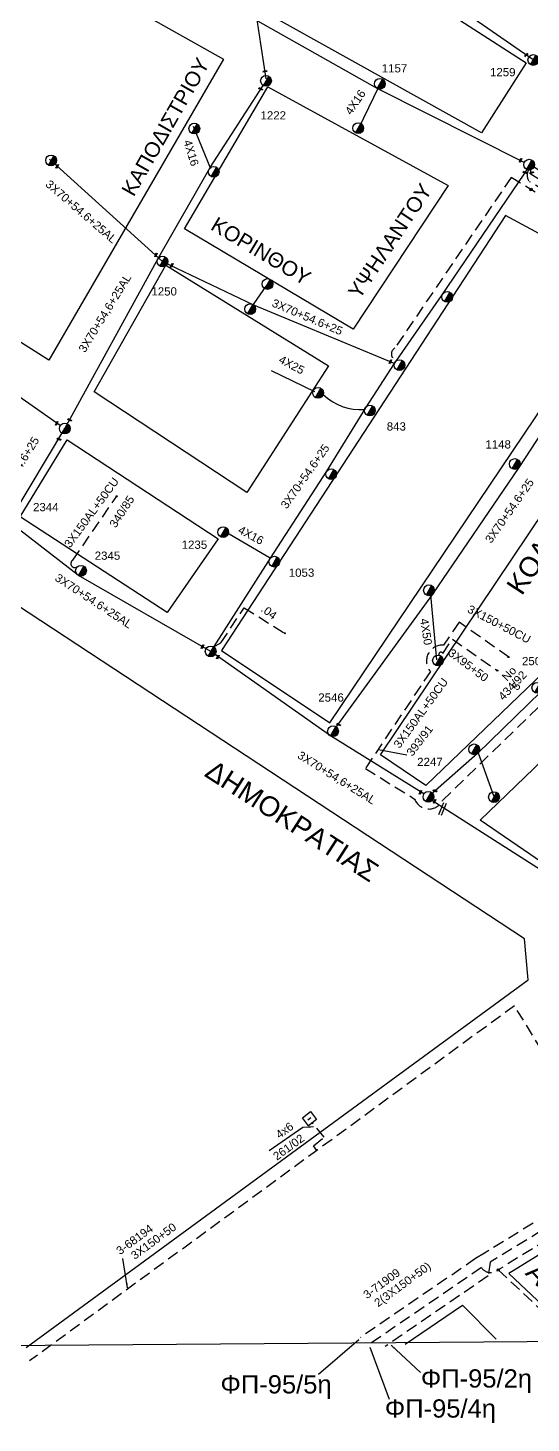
# Model space of a CAD drawing. Header units: millimetres. Extents: x 771 to 3391, y 686 to 1835.
# Drawn here: x 1373.3 to 1483.5, y 734.9 to 1040.5 of the extents above; entities that cross this region are included whole.
import ezdxf

# ---------------------------------------------------------------- set-up
doc = ezdxf.new("R2010")
doc.units = ezdxf.units.MM
doc.linetypes.add('DASHED', pattern=[19.05, 12.7, -6.35])
for name, color, linetype in [('Pillar OTE', 7, 'Continuous'), ('Άγνωστα', 7, 'Continuous'), ('Γυμνά εναέρια ΧΤ (3Φ)   4x50CU', 7, 'Continuous'), ('Εναέρια παροχή ΧΤ 4x16', 7, 'SYN_LINE'), ('Εναέρια παροχή ΧΤ 4x25', 7, 'SYN_LINE'), ('Επιγραφές - Σχήματα', 7, 'Continuous'), ('Κάμερα', 7, 'Continuous'), ('Καλωδια ΧΤ  3X95+50', 7, 'Continuous'), ('Καλώδια ΧΤ   3x150+50CU', 7, 'DASHED'), ('Καλώδια ΧΤ   3x150AL+50CU', 7, 'DASHED'), ('Μηχανική τομή', 7, 'Continuous'), ('Στύλος ΦΜ', 7, 'Continuous'), ('Στύλος ΦΜ @ 1', 7, 'Continuous'), ('Συνδέσεις', 7, 'Continuous'), ('Συνεστραμμένα ΧΤ   3x70+54.6+25 AL', 7, 'SYN_LINE'), ('Τομή', 7, 'Continuous'), ('Υπόβαθρο ΔΕΗ', 7, 'Continuous'), ('Υπόγεια Καλώδια Δικτύου ΧΤ   .04', 7, 'DASHED'), ('Υπόγεια καλώδια Παροχών ΧΤ   4x6', 7, 'DASHED')]:
    doc.layers.add(name, color=color, linetype=linetype)
doc.styles.add('arial', font='ARIAL.TTF')
doc.styles.get("Standard").update_dxf_attribs({"font": 'ARIAL.TTF'})
doc.linetypes.add('SYN_LINE', pattern='A,0.5,-0.0001,["/\\/\\/\\/",Standard,S=0.1,R=0,X=0,Y=-0.05],-0.25', length=0.7501)
doc.dimstyles.new('ISO-25', dxfattribs={"dimtxt": 2.5, "dimasz": 2.5, "dimexe": 1.25, "dimexo": 0.625, "dimtad": 1, "dimtxsty": 'Standard', "dimcen": 2.5, "dimadec": 0, "dimazin": 0, "dimtfac": 1, "dimtmove": 0, "dimatfit": 3, "dimfxl": 1, "dimarcsym": 0})

# ---------------------------------------------------------------- blocks, each defined once
blk = doc.blocks.new('ΥΠΑΡΧΩΝ ΤΣΙΜΕΝΤΕΝΙΟΣ ΣΤΥΛΟΣ')
at = {"layer": 'Στύλος ΦΜ'}
blk.add_hatch(color=7, dxfattribs=at).paths.add_polyline_path([(-1.29, -2.28, 0.574793), (2.62, 0, 0.268822), (1.3, 2.27)])
at = {"layer": 'Στύλος ΦΜ', "color": 7}
blk.add_line((-1.29, -2.28), (1.3, 2.27), dxfattribs=at)
blk.add_circle((0, 0), 2.62, dxfattribs=at)
at = {"layer": 'Στύλος ΦΜ', "flags": 4}
for tag, p in [('ΤΥΠΟΣ', (-4.91, 3.03)), ('ΑΡΙΘΜΟΣ', (-4.68, 8.05))]:
    blk.add_attdef(tag, p, '', height=4, dxfattribs=at)
blk = doc.blocks.new('_ΣΥΝΔΕΣΗ')
at = {"layer": 'Συνδέσεις', "linetype": 'SYN_LINE', "ltscale": 40}
blk.add_hatch(color=256, dxfattribs=at).paths.add_polyline_path([(0.5, -0.01, 1), (-0.5, -0.01, 1)])
at = {"layer": 'Συνδέσεις'}
blk.add_circle((0, -0.01), 0.5, dxfattribs=at)
blk = doc.blocks.new('ΜΗΧΑΝΙΚΗ ΤΟΜΗ')
at = {"layer": 'Μηχανική τομή', "ltscale": 40}
for p, q in [((-1.9, 0.8), (1.9, 0.8)), ((1.9, 0), (-1.9, 0))]:
    blk.add_line(p, q, dxfattribs=at)
blk = doc.blocks.new('ΤΟΜΗ')
at = {"layer": 'Τομή', "ltscale": 40}
for p, q in [((-5.7, 0), (5.7, 0)), ((5.7, -2.3), (-5.7, -2.3))]:
    blk.add_line(p, q, dxfattribs=at)
blk = doc.blocks.new('καμερα')
at = {"layer": 'Κάμερα', "ltscale": 40}
blk.add_lwpolyline([(0, 2.76), (2.76, 2.76), (2.76, 0), (0, 0)], close=True, dxfattribs=at)
blk.add_lwpolyline([(0.89, 1.38), (1.87, 1.38)], dxfattribs=at)
blk = doc.blocks.new('TSONTA XT1')
at = {"ltscale": 40}
h = blk.add_hatch(color=256, dxfattribs=at)
h.dxf.hatch_style = 1
h.paths.add_polyline_path([(595.96, 2487.66), (597.07, 2488.77), (595.96, 2489.87), (594.85, 2488.77)])
blk.add_lwpolyline([(594.85, 2488.77), (595.96, 2489.87), (597.07, 2488.77), (595.96, 2487.66)], close=True, dxfattribs=at)

msp = doc.modelspace()

# ---------------------------------------------------------------- hatches: boundary and pattern name
at = {"layer": 'Pillar OTE', "ltscale": 40}
h = msp.add_hatch(color=256, dxfattribs=at)
h.dxf.hatch_style = 1
h.paths.add_polyline_path([(1436.85866, 794.79319), (1436.23378, 795.14493), (1436.35128, 794.42283)])

# ---------------------------------------------------------------- linework, layer by layer
at = {"layer": 'Άγνωστα'}
msp.add_lwpolyline([(1413.36345, 1009.62124), (1409.6151, 1018.91849)], dxfattribs=at)
at = {"layer": 'Άγνωστα', "color": 151, "linetype": 'Continuous'}
msp.add_lwpolyline([(1422.23897, 979.17608), (1425.51945, 983.96182)], dxfattribs=at)
at = {"layer": 'Άγνωστα', "color": 85, "linetype": 'Continuous', "ltscale": 0.2}
msp.add_lwpolyline([(1471.97867, 881.73983), (1475.36298, 872.17096)], dxfattribs=at)
at = {"layer": 'Γυμνά εναέρια ΧΤ (3Φ)   4x50CU', "color": 2}
msp.add_lwpolyline([(1462.88956, 902.10278), (1461.49818, 917.03462)], dxfattribs=at)
at = {"layer": 'Εναέρια παροχή ΧΤ 4x16', "color": 173}
msp.add_lwpolyline([(1445.77871, 1018.52188), (1450.1934, 1027.55644)], dxfattribs=at)
at = {"layer": 'Εναέρια παροχή ΧΤ 4x16', "color": 6, "ltscale": 20}
msp.add_lwpolyline([(1426.40739, 924.35742), (1416.51832, 930.15092)], dxfattribs=at)
at = {"layer": 'Εναέρια παροχή ΧΤ 4x25', "color": 6, "ltscale": 8}
msp.add_lwpolyline([(1436.19016, 960.77189), (1436.15326, 960.78357), (1426.64491, 965.38158)], dxfattribs=at)
at = {"layer": 'Καλωδια ΧΤ  3X95+50', "color": 2, "linetype": 'DASHED', "ltscale": 0.2}
msp.add_lwpolyline([(1463.37125, 903.10932, -0.981177786), (1464.21446, 903.5061), (1466.31293, 906.63298), (1466.31293, 906.63298), (1466.31293, 906.63298), (1466.31293, 906.63298), (1476.04425, 899.79975)], format="xyb", dxfattribs=at)
at = {"layer": 'Καλώδια ΧΤ   3x150+50CU', "color": 30, "linetype": 'DASHED', "ltscale": 0.2}
for points in [[(1511.32487, 794.11294, 1.15539876), (1508.45528, 799.24878), (1499.83835, 793.94483), (1479.88947, 826.3083), (1373.6748, 748.51829)], [(1509.83567, 791.85019), (1511.12148, 792.64593, 0.785078966), (1509.94805, 794.65872), (1473.37166, 772.14499), (1471.38864, 770.92439), (1446.14355, 753.65912)]]:
    msp.add_lwpolyline(points, format="xyb", dxfattribs=at)
at = {"layer": 'Καλώδια ΧΤ   3x150+50CU', "color": 173, "linetype": 'DASHED', "ltscale": 0.2}
msp.add_lwpolyline([(1505.30474, 789.04619), (1474.60124, 770.14738), (1474.14477, 767.1257), (1451.59792, 751.70577)], dxfattribs=at)
at = {"layer": 'Καλώδια ΧΤ   3x150+50CU', "color": 85, "linetype": 'DASHED', "ltscale": 0.2}
msp.add_lwpolyline([(1506.53298, 787.06149), (1476.36076, 768.4897), (1494.31973, 751.57017)], dxfattribs=at)
msp.add_lwpolyline([(1476.36076, 768.4897, -0.457792602), (1472.66626, 768.95635), (1447.46772, 751.72292)], format="xyb", dxfattribs=at)
at = {"layer": 'Καλώδια ΧΤ   3x150+50CU', "linetype": 'DASHED', "ltscale": 0.2}
msp.add_lwpolyline([(1472.18609, 768.64306), (1472.18609, 768.64306)], dxfattribs=at)
at = {"layer": 'Καλώδια ΧΤ   3x150AL+50CU', "color": 173, "linetype": 'DASHED', "ltscale": 0.2}
msp.add_lwpolyline([(1553.43296, 969.68204, -0.448204434), (1549.26177, 970.01377), (1534.88766, 977.16203), (1506.14875, 992.73552), (1483.21172, 1006.80849, -0.337732638), (1483.01434, 1009.36963)], format="xyb", dxfattribs=at)
at = {"layer": 'Καλώδια ΧΤ   3x150AL+50CU', "color": 151, "linetype": 'DASHED', "ltscale": 0.2}
msp.add_lwpolyline([(1554.34706, 969.19713, -0.470118004), (1548.70935, 968.74987), (1533.19786, 976.46376), (1507.19279, 990.55579), (1479.174, 1007.74666), (1453.72482, 970.41214, 0.646782038), (1453.99415, 967.5804)], format="xyb", dxfattribs=at)
at = {"layer": 'Καλώδια ΧΤ   3x150AL+50CU', "color": 27, "linetype": 'DASHED', "ltscale": 0.2}
msp.add_lwpolyline([(1478.66882, 902.64775), (1467.75287, 910.31281), (1464.38788, 905.29874, 0.672556372), (1461.48104, 899.52975), (1447.23156, 878.29696), (1458.02444, 871.60027, 0.661398457), (1464.1598, 871.28057), (1487.10145, 893.62078), (1512.63419, 917.22041), (1539.14199, 942.95834), (1553.82649, 957.22336), (1549.20631, 960.5655), (1555.14431, 968.77421)], format="xyb", dxfattribs=at)
at = {"layer": 'Καλώδια ΧΤ   3x150AL+50CU', "color": 85, "linetype": 'DASHED', "ltscale": 0.2}
msp.add_lwpolyline([(1384.20448, 922.51021, -1.114472354), (1383.17042, 923.94035), (1392.76283, 937.91388)], format="xyb", dxfattribs=at)
at = {"layer": 'Συνεστραμμένα ΧΤ   3x70+54.6+25 AL', "color": 1, "linetype": 'SYN_LINE', "ltscale": 20}
msp.add_lwpolyline([(1484.02878, 1033.47194), (1461.03671, 1049.38969), (1428.10851, 1070.75994), (1395.7229, 1092.65877), (1373.71528, 1106.31776)], dxfattribs=at)
at = {"layer": 'Συνεστραμμένα ΧΤ   3x70+54.6+25 AL', "color": 173, "ltscale": 20}
msp.add_lwpolyline([(1482.05639, 1011.04613), (1449.99646, 1027.15341), (1423.70671, 1041.98635), (1400.9184, 1054.52749), (1380.57905, 1065.66972), (1355.73648, 1082.11193), (1373.01083, 1105.37349)], dxfattribs=at)
at = {"layer": 'Συνεστραμμένα ΧΤ   3x70+54.6+25 AL', "color": 173, "ltscale": 15}
msp.add_lwpolyline([(1425.51662, 1029.33724), (1423.45386, 1042.79859)], dxfattribs=at)
at = {"layer": 'Συνεστραμμένα ΧΤ   3x70+54.6+25 AL', "color": 151, "linetype": 'SYN_LINE', "ltscale": 20}
for points in [[(1369.77226, 933.35482), (1381.39585, 952.73737), (1401.92819, 990.11903), (1413.25499, 1009.89025), (1424.83437, 1027.90499)], [(1378.01261, 1011.75164), (1402.80353, 989.32725), (1422.70901, 979.86179), (1453.66268, 967.01567)], [(1380.41034, 953.38701), (1353.57946, 972.17547), (1323.85672, 990.67873), (1295.20565, 1008.09954)]]:
    msp.add_lwpolyline(points, dxfattribs=at)
at = {"layer": 'Συνεστραμμένα ΧΤ   3x70+54.6+25 AL', "color": 6, "ltscale": 20}
msp.add_lwpolyline([(1549.9987, 973.11517), (1536.35073, 979.90232), (1522.65667, 987.41172), (1507.90383, 995.40622), (1483.34872, 1010.47195), (1463.83595, 981.84628), (1453.57171, 966.96806), (1447.24341, 957.27455), (1438.75708, 943.37465), (1426.40739, 924.35742), (1413.51791, 904.22068)], dxfattribs=at)
at = {"layer": 'Συνεστραμμένα ΧΤ   3x70+54.6+25 AL', "color": 2, "linetype": 'SYN_LINE', "ltscale": 20}
for points in [[(1536.35178, 979.89534), (1536.35073, 979.90232), (1535.08312, 978.76851), (1508.73517, 993.04635), (1508.16858, 995.26275), (1507.02065, 993.97544), (1483.58671, 1008.35329), (1483.34872, 1010.47195)], [(1508.16858, 995.26275), (1506.06287, 985.1053), (1493.57104, 963.66303), (1480.88794, 944.24738), (1461.95132, 916.43166), (1440.51614, 887.06756)]]:
    msp.add_lwpolyline(points, dxfattribs=at)
at = {"layer": 'Συνεστραμμένα ΧΤ   3x70+54.6+25 AL', "color": 85, "ltscale": 20}
for points in [[(1560.23679, 966.30453), (1537.08487, 943.81396), (1510.94271, 918.43105), (1485.66073, 895.0632), (1471.78814, 881.55429), (1461.93287, 872.86944)], [(1460.04734, 872.70989), (1439.57321, 885.41354), (1413.35111, 903.92808), (1384.36812, 920.57327), (1369.18897, 932.33164)]]:
    msp.add_lwpolyline(points, dxfattribs=at)
at = {"layer": 'Συνεστραμμένα ΧΤ   3x70+54.6+25 AL', "color": 151, "ltscale": 20}
msp.add_lwpolyline([(1461.79194, 871.36642), (1492.46797, 851.78077)], dxfattribs=at)
at = {"layer": 'Συνεστραμμένα ΧΤ   3x70+54.6+25 AL', "color": 6, "ltscale": 8}
msp.add_arc((1446.12792, 968.47835), 11.59757, 225.5416789, 274.6655986, dxfattribs=at)
at = {"layer": 'Υπόβαθρο ΔΕΗ'}
for points in [[(887.18759, 748.25165), (2875.29445, 763.38266), (2895.53155, 1762.67838)], [(1367.02603, 1076.39753), (1382.55497, 1097.13673), (1482.45988, 1032.82967), (1472.65851, 1017.5062)], [(1372.93378, 751.48167), (1482.86909, 831.99661), (1482.13151, 841.00179), (1111.49521, 1084.63438), (909.00244, 748.35764)], [(1472.65851, 1017.5062), (1367.02603, 1076.39753)], [(1317.82479, 1005.79119), (1359.36609, 1065.54016), (1416.14433, 1033.63468), (1377.88906, 967.73876), (1317.82479, 1005.79119)], [(1425.90202, 1027.55932), (1465.34553, 1005.95181), (1444.5583, 974.47656), (1407.64794, 996.46608), (1425.90202, 1027.55932)], [(1415.6999, 904.10543), (1439.44324, 888.31509), (1504.57117, 985.00007), (1477.91071, 999.3981), (1415.6999, 904.10543)], [(1387.82417, 960.78958), (1403.49755, 988.55218), (1439.17068, 966.44371), (1421.27427, 938.70631), (1387.82417, 960.78958)], [(1450.57222, 881.24648), (1515.56533, 978.091), (1549.11205, 959.68819), (1460.50642, 874.5415), (1450.57222, 881.24648)], [(1472.39621, 866.93691), (1560.79673, 952.12336), (1577.27315, 939.42125), (1487.19945, 856.84038), (1472.39621, 866.93691)], [(1371.59493, 933.43837), (1381.88715, 950.24782), (1414.99812, 928.59799), (1403.79842, 912.45332), (1371.59493, 933.43837)], [(1587.55016, 753.16465), (1616.92825, 786.37157), (1570.25218, 824.21065), (1478.63768, 767.69913), (1478.63768, 767.69913), (1478.63768, 767.69913), (1493.71979, 753.48995)], [(1433.52144, 799.64526), (1426.1501, 794.56334)], [(1455.95117, 752.18369), (1468.48038, 760.75249), (1475.90422, 753.28823)]]:
    msp.add_lwpolyline(points, dxfattribs=at)
at = {"layer": 'Υπόγεια Καλώδια Δικτύου ΧΤ   .04', "color": 6, "linetype": 'DASHED', "ltscale": 0.2}
msp.add_lwpolyline([(1413.93054, 904.8335), (1415.6038, 905.83152), (1420.65632, 913.49475), (1429.57782, 907.91026)], dxfattribs=at)
at = {"layer": 'Υπόγεια καλώδια Παροχών ΧΤ   4x6', "color": 30, "linetype": 'DASHED', "ltscale": 0.2}
msp.add_lwpolyline([(1436.63995, 794.63301), (1435.84305, 795.63739), (1438.19318, 797.50203), (1435.67182, 800.65646)], dxfattribs=at)

# ---------------------------------------------------------------- block references
at = {"layer": 'Κάμερα', "xscale": 0.8000000000001819, "yscale": 0.8000000000001819, "zscale": 0.8000000000001819, "rotation": 37.33048131411972}
msp.add_blockref('καμερα', (1434.77285, 800.03897), dxfattribs=at)
at = {"layer": 'Μηχανική τομή'}
for p, xscale, yscale, zscale, rotation in [((1482.55165, 1034.49826), 0.249999999999919, 0.249999999999919, 0.249999999999919, 41.73814602004245), ((1425.26007, 1030.87423), 0.249999999999919, 0.249999999999919, 0.249999999999919, 9.70011471772233), ((1424.26202, 1027.03776), 0.249999999999919, 0.249999999999919, 0.249999999999919, 336.8864378045459), ((1481.33136, 1011.43197), 0.249999999999919, 0.249999999999919, 0.249999999999919, 68.45138536945211), ((1379.81253, 1010.11428), 0.249999999999919, 0.249999999999919, 0.249999999999919, 68.45138536945211), ((1482.15612, 1008.73495), 0.249999999999919, 0.249999999999919, 0.249999999999919, 336.8864378045459), ((1483.70397, 1008.66016), 0.2499999999999189, 0.2499999999999189, 0.2499999999999189, 19.84780723186009), ((1401.45705, 990.70396), 0.249999999999919, 0.249999999999919, 0.249999999999919, 68.45138536945211), ((1404.93317, 988.4596), 0.249999999999919, 0.249999999999919, 0.249999999999919, 68.45138536945211), ((1452.80876, 967.33264), 0.249999999999919, 0.249999999999919, 0.249999999999919, 68.45138536945211), ((1379.70806, 953.84861), 0.249999999999919, 0.249999999999919, 0.249999999999919, 68.45138536945211), ((1382.40714, 954.53726), 0.249999999999919, 0.249999999999919, 0.249999999999919, 336.8864378045459), ((1380.0682, 950.31939), 0.249999999999919, 0.249999999999919, 0.249999999999919, 336.8864378045459), ((1411.64602, 904.93471), 0.249999999999919, 0.249999999999919, 0.249999999999919, 68.45138536945211), ((1415.00577, 902.66745), 0.249999999999919, 0.249999999999919, 0.249999999999919, 68.45138536945211), ((1441.3373, 887.80805), 0.249999999999919, 0.249999999999919, 0.249999999999919, 336.8864378045459), ((1459.39136, 873.03689), 0.249999999999919, 0.249999999999919, 0.249999999999919, 68.45138536945211), ((1462.48703, 873.28548), 0.249999999999919, 0.249999999999919, 0.249999999999919, 336.8864378045459), ((1462.51648, 871.0416), 0.249999999999919, 0.249999999999919, 0.249999999999919, 68.45138536945211)]:
    msp.add_blockref('ΜΗΧΑΝΙΚΗ ΤΟΜΗ', p, dxfattribs=dict(at, xscale=xscale, yscale=yscale, zscale=zscale, rotation=rotation))
at = {"layer": 'Στύλος ΦΜ @ 1', "ltscale": 40}
ref = msp.add_blockref('ΥΠΑΡΧΩΝ ΤΣΙΜΕΝΤΕΝΙΟΣ ΣΤΥΛΟΣ', (1484.02651, 1033.47323), dxfattribs=dict(at, xscale=0.4499999999998181, yscale=0.4499999999998181, zscale=0.4499999999998181))
ref.add_attrib('ΤΥΠΟΣ', '1259', (1474.53441, 1029.9048), dxfattribs={"layer": 'Στύλος ΦΜ', "height": 1.8, "flags": 4})
ref = msp.add_blockref('ΥΠΑΡΧΩΝ ΤΣΙΜΕΝΤΕΝΙΟΣ ΣΤΥΛΟΣ', (1425.4712, 1028.89574), dxfattribs=dict(at, xscale=0.4499999999998181, yscale=0.4499999999998181, zscale=0.4499999999998181))
ref.add_attrib('ΤΥΠΟΣ', '1222', (1424.26348, 1020.44143), dxfattribs={"layer": 'Στύλος ΦΜ', "height": 1.8, "flags": 4})
ref = msp.add_blockref('ΥΠΑΡΧΩΝ ΤΣΙΜΕΝΤΕΝΙΟΣ ΣΤΥΛΟΣ', (1450.41468, 1028.25443), dxfattribs=dict(at, xscale=0.4499999999998181, yscale=0.4499999999998181, zscale=0.4499999999998181))
ref.add_attrib('ΤΥΠΟΣ', '1157', (1450.81666, 1030.74974), dxfattribs={"layer": 'Στύλος ΦΜ', "height": 1.8, "flags": 4})
at = {"layer": 'Στύλος ΦΜ @ 1', "ltscale": 40, "xscale": 0.4499999999998181, "yscale": 0.4499999999998181, "zscale": 0.4499999999998181}
for p in [(1409.77663, 1018.44402), (1445.6814, 1018.54927), (1378.3875, 1011.47622), (1414.01167, 1008.98771), (1425.8094, 984.40438), (1465.16581, 981.57067), (1422.01031, 978.91366), (1454.70277, 966.63965), (1436.88155, 960.55371), (1381.39358, 952.73866), (1439.75556, 942.75002), (1461.17491, 917.31728), (1413.34884, 903.92937), (1463.15464, 901.95164), (1471.06698, 882.48546), (1475.4134, 872.02841)]:
    msp.add_blockref('ΥΠΑΡΧΩΝ ΤΣΙΜΕΝΤΕΝΙΟΣ ΣΤΥΛΟΣ', p, dxfattribs=at)
at = {"layer": 'Στύλος ΦΜ @ 1', "ltscale": 40}
ref = msp.add_blockref('ΥΠΑΡΧΩΝ ΤΣΙΜΕΝΤΕΝΙΟΣ ΣΤΥΛΟΣ', (1483.12107, 1010.54255), dxfattribs=dict(at, xscale=0.4499999999998181, yscale=0.4499999999998181, zscale=0.4499999999998181))
ref.add_attrib('ΤΥΠΟΣ', '588', (1487.2856, 1010.41201), dxfattribs={"layer": 'Στύλος ΦΜ', "height": 1.8, "flags": 4})
ref = msp.add_blockref('ΥΠΑΡΧΩΝ ΤΣΙΜΕΝΤΕΝΙΟΣ ΣΤΥΛΟΣ', (1402.80127, 989.32854), dxfattribs=dict(at, xscale=0.4499999999998181, yscale=0.4499999999998181, zscale=0.4499999999998181))
ref.add_attrib('ΤΥΠΟΣ', '1250', (1400.37025, 981.88642), dxfattribs={"layer": 'Στύλος ΦΜ', "height": 1.8, "flags": 4})
ref = msp.add_blockref('ΥΠΑΡΧΩΝ ΤΣΙΜΕΝΤΕΝΙΟΣ ΣΤΥΛΟΣ', (1448.22565, 956.68564), dxfattribs=dict(at, xscale=0.4499999999998181, yscale=0.4499999999998181, zscale=0.4499999999998181))
ref.add_attrib('ΤΥΠΟΣ', '843', (1451.92418, 952.30179), dxfattribs={"layer": 'Στύλος ΦΜ', "height": 1.8, "flags": 4})
ref = msp.add_blockref('ΥΠΑΡΧΩΝ ΤΣΙΜΕΝΤΕΝΙΟΣ ΣΤΥΛΟΣ', (1479.96985, 944.98511), dxfattribs=dict(at, xscale=0.4499999999998181, yscale=0.4499999999998181, zscale=0.4499999999998181))
ref.add_attrib('ΤΥΠΟΣ', '1148', (1473.52561, 948.37276), dxfattribs={"layer": 'Στύλος ΦΜ', "height": 1.8, "flags": 4})
ref = msp.add_blockref('ΥΠΑΡΧΩΝ ΤΣΙΜΕΝΤΕΝΙΟΣ ΣΤΥΛΟΣ', (1369.1867, 932.33293), dxfattribs=dict(at, xscale=0.4499999999998181, yscale=0.4499999999998181, zscale=0.4499999999998181))
ref.add_attrib('ΤΥΠΟΣ', '2344', (1374.44064, 934.63461), dxfattribs={"layer": 'Στύλος ΦΜ', "height": 1.8, "flags": 4})
ref = msp.add_blockref('ΥΠΑΡΧΩΝ ΤΣΙΜΕΝΤΕΝΙΟΣ ΣΤΥΛΟΣ', (1416.08916, 930.05865), dxfattribs=dict(at, xscale=0.4499999999998181, yscale=0.4499999999998181, zscale=0.4499999999998181))
ref.add_attrib('ΤΥΠΟΣ', '1235', (1406.98796, 926.40003), dxfattribs={"layer": 'Στύλος ΦΜ', "height": 1.8, "flags": 4})
ref = msp.add_blockref('ΥΠΑΡΧΩΝ ΤΣΙΜΕΝΤΕΝΙΟΣ ΣΤΥΛΟΣ', (1384.94915, 921.59774), dxfattribs=dict(at, xscale=0.4499999999998181, yscale=0.4499999999998181, zscale=0.4499999999998181))
ref.add_attrib('ΤΥΠΟΣ', '2345', (1387.95403, 924.00046), dxfattribs={"layer": 'Στύλος ΦΜ', "height": 1.8, "flags": 4})
ref = msp.add_blockref('ΥΠΑΡΧΩΝ ΤΣΙΜΕΝΤΕΝΙΟΣ ΣΤΥΛΟΣ', (1427.29957, 923.58854), dxfattribs=dict(at, xscale=0.4499999999998181, yscale=0.4499999999998181, zscale=0.4499999999998181))
ref.add_attrib('ΤΥΠΟΣ', '1053', (1430.45993, 920.27992), dxfattribs={"layer": 'Στύλος ΦΜ', "height": 1.8, "flags": 4})
ref = msp.add_blockref('ΥΠΑΡΧΩΝ ΤΣΙΜΕΝΤΕΝΙΟΣ ΣΤΥΛΟΣ', (1484.90775, 895.96883), dxfattribs=dict(at, xscale=0.4499999999998181, yscale=0.4499999999998181, zscale=0.4499999999998181))
ref.add_attrib('ΤΥΠΟΣ', '2508', (1481.54328, 900.91485), dxfattribs={"layer": 'Στύλος ΦΜ', "height": 1.8, "flags": 4})
ref = msp.add_blockref('ΥΠΑΡΧΩΝ ΤΣΙΜΕΝΤΕΝΙΟΣ ΣΤΥΛΟΣ', (1440.15424, 886.43801), dxfattribs=dict(at, xscale=0.4499999999998181, yscale=0.4499999999998181, zscale=0.4499999999998181))
ref.add_attrib('ΤΥΠΟΣ', '2546', (1436.92216, 892.93474), dxfattribs={"layer": 'Στύλος ΦΜ', "height": 1.8, "flags": 4})
ref = msp.add_blockref('ΥΠΑΡΧΩΝ ΤΣΙΜΕΝΤΕΝΙΟΣ ΣΤΥΛΟΣ', (1461.04925, 872.09076), dxfattribs=dict(at, xscale=0.4499999999998181, yscale=0.4499999999998181, zscale=0.4499999999998181))
ref.add_attrib('ΤΥΠΟΣ', '2247', (1458.59039, 878.83813), dxfattribs={"layer": 'Στύλος ΦΜ', "height": 1.8, "flags": 4})
at = {"layer": 'Συνδέσεις', "xscale": 0.3075184835441075, "yscale": 0.3075184835441075, "zscale": 0.3075184835441075, "rotation": 328.6879077616582}
msp.add_blockref('TSONTA XT1', (929.20799, 446.45026), dxfattribs=at)
at = {"layer": 'Συνδέσεις'}
for p, xscale, yscale, zscale in [((1392.76365, 937.91508), 0.25, 0.25, 0.25), ((1429.57782, 907.91026), 0.25, 0.25, 0.25), ((1478.59806, 902.69744), 0.25, 0.25, 0.25), ((1476.13662, 899.73489), 0.25, 0.25, 0.25), ((1476.36076, 768.4897), 0.4777242751394019, 0.4777242751394019, 0.4777242751394019)]:
    msp.add_blockref('_ΣΥΝΔΕΣΗ', p, dxfattribs=dict(at, xscale=xscale, yscale=yscale, zscale=zscale))
at = {"layer": 'Τομή', "xscale": 0.2499999999998873, "yscale": 0.2499999999998873, "zscale": 0.2499999999998873, "rotation": 248.1909067709115}
msp.add_blockref('ΤΟΜΗ', (1464.3964, 869.29888), dxfattribs=at)

# ---------------------------------------------------------------- texts
at = {"ltscale": 40, "attachment_point": 1, "style": 'arial'}
for s, insert, char_height, width, rotation in [('{\\H1.083x;ΚΑΠΟΔΙΣΤΡΙΟΥ}', (1393.64182, 1004.9681), 3.0193207, 48.9783945, 60.2623594), ('{\\H1.083x;YΨHΛANTOY}', (1443.21616, 982.69122), 3.0193207, 48.9783945, 56.2507951), ('{\\H1.083x;KOPINΘOY}', (1414.77961, 999.28478), 3.0193207, 48.9783945, 329.0028149), ('{\\H1.083x;KOΛOKOTPΩNH}', (1477.89803, 918.3435), 4, 64.8866414, 56.565185), ('{\\H1.083x;ΔHMOKPATIAΣ}', (1414.11022, 880.37666), 4, 99.6177602, 327.2209252), ('{\\H1.083x;ΑΝΑΣΤΑΣΕΩΣ}', (1485.18164, 770.62669), 4, 64.8866414, 314.4853265)]:
    msp.add_mtext(s, dxfattribs=dict(at, insert=insert, char_height=char_height, width=width, rotation=rotation))
at = {"layer": 'Άγνωστα', "color": 7, "char_height": 1.8, "attachment_point": 1}
for s, insert, rotation in [('3X70+54.6+25', (1427.30104, 981.21722), 337.1194537), ('3X70+54.6+25', (1365.70468, 937.1238), 58.3673681), ('3X70+54.6+25', (1428.54201, 936.03435), 54.8872713), ('3X70+54.6+25', (1473.32838, 928.50509), 54.8872713), ('340/85', (1391.03699, 931.83669), 56.8704294), ('3X150+50CU', (1470.24777, 914.19924), 332.462814), ('4X50', (1460.99053, 911.27865), 278.749487), ('3X95+50', (1466.28908, 904.66577), 323.2593752), ('434/92', (1476.17111, 894.29016), 46.7210809), ('393/91', (1456.08264, 881.89752), 52.4284682), ('4x6', (1427.35506, 798.55391), 36.2061477), ('261/02', (1426.79329, 793.79805), 36.2061477), ('3-68194', (1392.42356, 773.11299), 36.2061477), ('3X150+50', (1395.65295, 772.08617), 36.2061477), ('3-71909', (1446.54326, 763.46547), 36.2061477), ('2(3X150+50)', (1448.94413, 761.70606), 36.2061477)]:
    msp.add_mtext_dynamic_manual_height_columns(s, width=1.8, gutter_width=12.5, heights=[0.04535], dxfattribs=dict(at, insert=insert, rotation=rotation))
at = {"layer": 'Άγνωστα', "color": 7}
note = msp.add_mtext_dynamic_manual_height_columns('No ', width=1.8, gutter_width=1.63174, heights=[0.04535, 0], dxfattribs=dict(at, insert=(1474.62077, 896.00272), char_height=1.8, attachment_point=1, rotation=46.7210809))
for column, words in zip(note.columns.linked_columns, ['5']):
    column.text = words
at = {"layer": 'Εναέρια παροχή ΧΤ 4x16', "color": 7, "char_height": 1.8, "attachment_point": 1}
for insert, rotation in [((1442.63526, 1022.30835), 55.9829902), ((1409.09307, 1016.20413), 287.1206892), ((1420.00277, 931.55541), 332.0897021)]:
    msp.add_mtext_dynamic_manual_height_columns('4X16', width=1.8, gutter_width=12.5, heights=[0.04535], dxfattribs=dict(at, insert=insert, rotation=rotation))
at = {"layer": 'Εναέρια παροχή ΧΤ 4x25', "color": 7, "insert": (1428.92248, 968.87559), "char_height": 1.8, "attachment_point": 1, "rotation": 332.0897021}
msp.add_mtext_dynamic_manual_height_columns('4X25', width=1.8, gutter_width=12.5, heights=[0.04535], dxfattribs=at)
at = {"layer": 'Επιγραφές - Σχήματα', "ltscale": 0.2, "char_height": 4, "width": 19.6718533, "attachment_point": 1}
for s, insert in [('ΦΠ-95/2η', (1459.40259, 746.68457)), ('ΦΠ-95/5η', (1415.50273, 745.39177)), ('ΦΠ-95/4η', (1451.50456, 740.10746))]:
    msp.add_mtext(s, dxfattribs=dict(at, insert=insert))
at = {"layer": 'Καλώδια ΧΤ   3x150AL+50CU', "color": 7, "char_height": 1.8, "attachment_point": 1}
for insert, rotation in [((1381.11648, 927.53509), 53.6816273), ((1453.27164, 883.60701), 53.8918887)]:
    msp.add_mtext_dynamic_manual_height_columns('3X150AL+50CU', width=1.8, gutter_width=12.5, heights=[0.04535], dxfattribs=dict(at, insert=insert, rotation=rotation))
at = {"layer": 'Συνεστραμμένα ΧΤ   3x70+54.6+25 AL', "color": 7, "char_height": 1.8, "attachment_point": 1}
for s, insert, rotation in [('3X70+54.6+25AL', (1378.18427, 1007.35424), 319.1877662), ('3X70+54,6+25AL', (1384.27266, 970.15826), 58.3673681), ('3X70+54.6+25AL', (1380.04575, 921.1061), 326.7495009), ('3X70+54,6+25AL', (1433.14919, 882.22191), 328.042606)]:
    msp.add_mtext_dynamic_manual_height_columns(s, width=1.8, gutter_width=12.5, heights=[0.04535], dxfattribs=dict(at, insert=insert, rotation=rotation))
at = {"layer": 'Υπόγεια Καλώδια Δικτύου ΧΤ   .04', "color": 7, "insert": (1425.27831, 914.3105), "char_height": 1.8, "attachment_point": 1, "rotation": 323.2593752}
msp.add_mtext_dynamic_manual_height_columns('.04', width=1.8, gutter_width=12.5, heights=[0.04535], dxfattribs=at)

# ---------------------------------------------------------------- leaders
at = {"layer": 'Επιγραφές - Σχήματα', "ltscale": 40}
for points in [[(1450.1336, 882.43032), (1456.28701, 881.29091)], [(1435.84002, 799.77018), (1433.52144, 799.64526)], [(1395.16349, 764.52967), (1394.08717, 770.95403)], [(1445.79464, 753.17068), (1437.0069, 745.515)], [(1452.89826, 751.96206), (1459.28043, 746.01774)], [(1448.24511, 751.52339), (1452.48383, 740.15974)]]:
    msp.add_leader(points, dimstyle='ISO-25', override={"dimasz": 1, "dimtad": 0}, dxfattribs=at)

doc.saveas('drawing.dxf')
